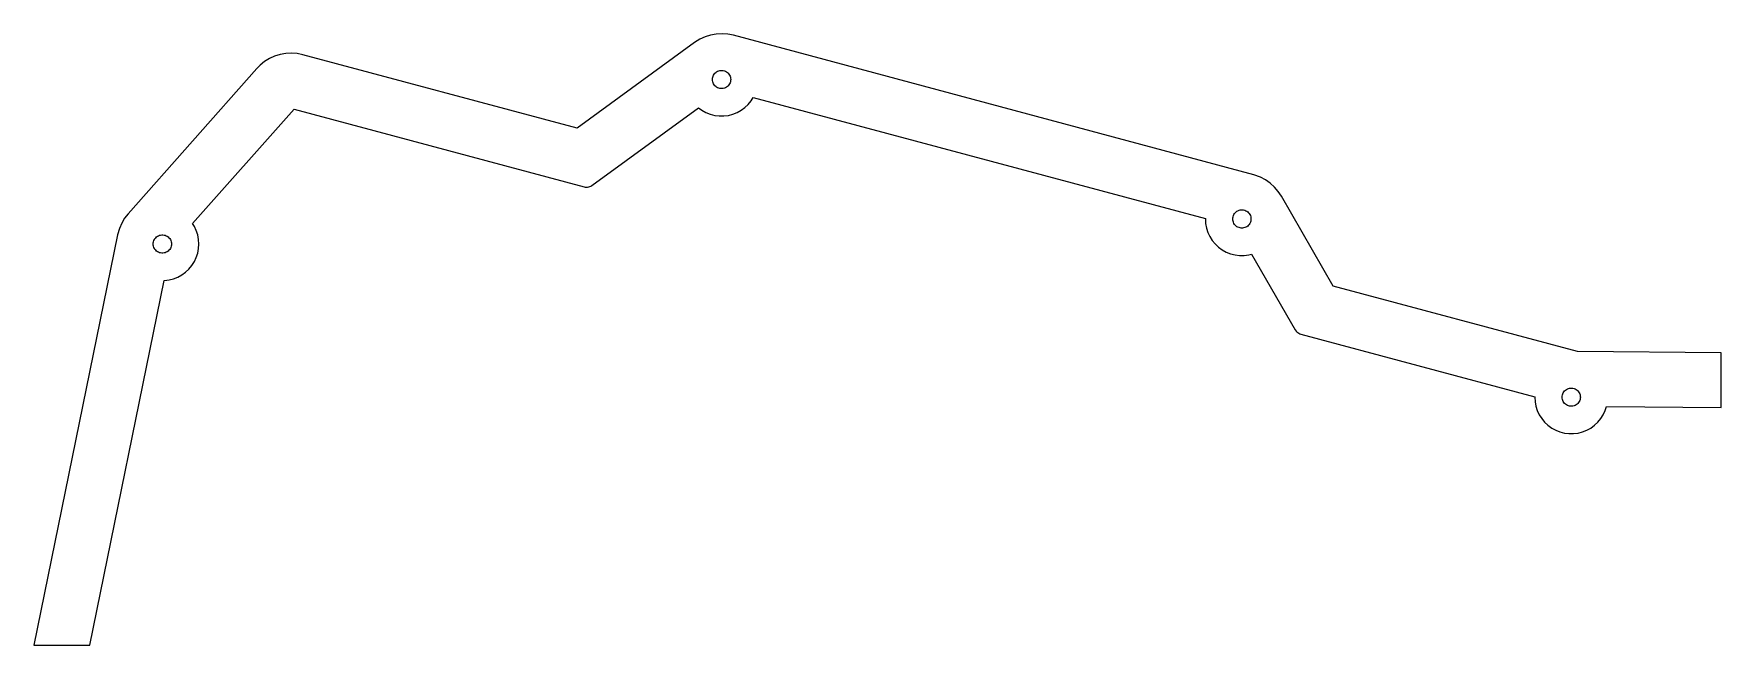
# Model space of a CAD drawing. Header units: metres. Extents: x -185 to 0, y 80 to 147.
import ezdxf

# ---------------------------------------------------------------- set-up
doc = ezdxf.new("R2010")
doc.units = ezdxf.units.M

msp = doc.modelspace()

# ---------------------------------------------------------------- linework, layer by layer
for p, q in [((-111.861, 146.332), (-112.444, 145.966)), ((-111.29, 146.594), (-111.861, 146.332)), ((-110.691, 146.782), (-111.29, 146.594)), ((-110.073, 146.893), (-110.691, 146.782)), ((-109.446, 146.926), (-110.073, 146.893)), ((-108.819, 146.88), (-109.446, 146.926)), ((-108.204, 146.756), (-108.819, 146.88)), ((-51.2139, 131.486), (-108.204, 146.756)), ((-159.016, 144.216), (-159.549, 143.885)), ((-158.445, 144.477), (-159.016, 144.216)), ((-157.846, 144.665), (-158.445, 144.477)), ((-157.228, 144.776), (-157.846, 144.665)), ((-156.601, 144.809), (-157.228, 144.776)), ((-155.974, 144.763), (-156.601, 144.809)), ((-155.359, 144.639), (-155.974, 144.763)), ((-125.308, 136.586), (-155.359, 144.639)), ((-112.444, 145.966), (-125.308, 136.586)), ((-160.394, 143.126), (-174.488, 127.232)), ((-160.037, 143.49), (-160.394, 143.126)), ((-159.549, 143.885), (-160.037, 143.49)), ((-110.428, 142.294), (-110.374, 142.408)), ((-110.374, 142.408), (-110.307, 142.514)), ((-110.307, 142.514), (-110.227, 142.611)), ((-110.227, 142.611), (-110.135, 142.697)), ((-110.135, 142.697), (-110.034, 142.77)), ((-110.034, 142.77), (-109.924, 142.831)), ((-109.924, 142.831), (-109.807, 142.877)), ((-109.807, 142.877), (-109.685, 142.908)), ((-109.685, 142.908), (-109.561, 142.924)), ((-109.561, 142.924), (-109.435, 142.924)), ((-109.435, 142.924), (-109.311, 142.908)), ((-109.311, 142.908), (-109.189, 142.877)), ((-109.189, 142.877), (-109.072, 142.831)), ((-109.072, 142.831), (-108.962, 142.77)), ((-108.962, 142.77), (-108.861, 142.697)), ((-108.861, 142.697), (-108.769, 142.611)), ((-108.769, 142.611), (-108.689, 142.514)), ((-108.689, 142.514), (-108.622, 142.408)), ((-108.622, 142.408), (-108.568, 142.294)), ((-110.498, 141.926), (-110.49, 142.051)), ((-110.49, 141.801), (-110.498, 141.926)), ((-110.49, 142.051), (-110.467, 142.175)), ((-110.467, 141.677), (-110.49, 141.801)), ((-110.467, 142.175), (-110.428, 142.294)), ((-110.428, 141.558), (-110.467, 141.677)), ((-110.374, 141.444), (-110.428, 141.558)), ((-110.307, 141.338), (-110.374, 141.444)), ((-110.227, 141.241), (-110.307, 141.338)), ((-110.135, 141.155), (-110.227, 141.241)), ((-110.034, 141.082), (-110.135, 141.155)), ((-109.924, 141.021), (-110.034, 141.082)), ((-109.807, 140.975), (-109.924, 141.021)), ((-109.685, 140.944), (-109.807, 140.975)), ((-109.561, 140.928), (-109.685, 140.944)), ((-109.435, 140.928), (-109.561, 140.928)), ((-109.311, 140.944), (-109.435, 140.928)), ((-109.189, 140.975), (-109.311, 140.944)), ((-109.072, 141.021), (-109.189, 140.975)), ((-108.962, 141.082), (-109.072, 141.021)), ((-108.861, 141.155), (-108.962, 141.082)), ((-108.769, 141.241), (-108.861, 141.155)), ((-108.689, 141.338), (-108.769, 141.241)), ((-108.622, 141.444), (-108.689, 141.338)), ((-108.568, 141.558), (-108.622, 141.444)), ((-108.568, 142.294), (-108.529, 142.175)), ((-108.529, 141.677), (-108.568, 141.558)), ((-108.529, 142.175), (-108.506, 142.051)), ((-108.506, 141.801), (-108.529, 141.677)), ((-108.506, 142.051), (-108.498, 141.926)), ((-108.498, 141.926), (-108.506, 141.801)), ((-167.434, 126.144), (-156.315, 138.683)), ((-156.315, 138.683), (-124.553, 130.172)), ((-123.705, 130.33), (-112.038, 138.837)), ((-112.038, 138.837), (-111.641, 138.549)), ((-107.355, 138.549), (-106.948, 138.844)), ((-106.948, 138.844), (-106.582, 139.188)), ((-106.582, 139.188), (-106.262, 139.575)), ((-106.262, 139.575), (-106.019, 139.958)), ((-106.019, 139.958), (-56.5057, 126.692)), ((-111.641, 138.549), (-111.201, 138.307)), ((-111.201, 138.307), (-110.734, 138.122)), ((-110.734, 138.122), (-110.247, 137.997)), ((-110.247, 137.997), (-109.749, 137.934)), ((-109.749, 137.934), (-109.247, 137.934)), ((-109.247, 137.934), (-108.748, 137.997)), ((-108.748, 137.997), (-108.262, 138.122)), ((-108.262, 138.122), (-107.795, 138.307)), ((-107.795, 138.307), (-107.355, 138.549)), ((-50.4742, 131.224), (-51.2139, 131.486)), ((-124.553, 130.172), (-124.418, 130.146)), ((-124.418, 130.146), (-124.292, 130.138)), ((-124.292, 130.138), (-124.167, 130.146)), ((-124.167, 130.146), (-124.044, 130.17)), ((-124.044, 130.17), (-123.924, 130.209)), ((-123.924, 130.209), (-123.811, 130.262)), ((-123.811, 130.262), (-123.705, 130.33)), ((-49.9177, 130.933), (-50.4742, 131.224)), ((-49.4021, 130.574), (-49.9177, 130.933)), ((-48.9355, 130.154), (-49.4021, 130.574)), ((-48.5253, 129.679), (-48.9355, 130.154)), ((-48.1778, 129.156), (-48.5253, 129.679)), ((-53.0438, 127.5), (-52.9338, 127.561)), ((-52.9338, 127.561), (-52.817, 127.607)), ((-52.817, 127.607), (-52.6954, 127.638)), ((-52.6954, 127.638), (-52.5708, 127.654)), ((-52.5708, 127.654), (-52.4452, 127.654)), ((-52.4452, 127.654), (-52.3206, 127.638)), ((-52.3206, 127.638), (-52.199, 127.607)), ((-52.199, 127.607), (-52.0822, 127.561)), ((-52.0822, 127.561), (-51.9722, 127.5)), ((-42.4963, 119.315), (-48.1778, 129.156)), ((-175.195, 126.198), (-175.447, 125.622)), ((-174.874, 126.737), (-175.195, 126.198)), ((-174.488, 127.232), (-174.874, 126.737)), ((-167.242, 125.842), (-167.434, 126.144)), ((-167.028, 125.387), (-167.242, 125.842)), ((-56.5057, 126.692), (-56.508, 126.656)), ((-56.508, 126.656), (-56.4764, 126.155)), ((-56.4764, 126.155), (-56.3823, 125.661)), ((-53.508, 126.656), (-53.5001, 126.781)), ((-53.5001, 126.531), (-53.508, 126.656)), ((-53.5001, 126.781), (-53.4766, 126.905)), ((-53.4766, 126.407), (-53.5001, 126.531)), ((-53.4766, 126.905), (-53.4378, 127.024)), ((-53.4378, 126.288), (-53.4766, 126.407)), ((-53.4378, 127.024), (-53.3843, 127.138)), ((-53.3843, 126.174), (-53.4378, 126.288)), ((-53.3843, 127.138), (-53.317, 127.244)), ((-53.317, 126.068), (-53.3843, 126.174)), ((-53.317, 127.244), (-53.237, 127.341)), ((-53.237, 125.971), (-53.317, 126.068)), ((-53.237, 127.341), (-53.1454, 127.426)), ((-53.1454, 125.885), (-53.237, 125.971)), ((-53.1454, 127.426), (-53.0438, 127.5)), ((-53.0438, 125.812), (-53.1454, 125.885)), ((-52.9338, 125.751), (-53.0438, 125.812)), ((-52.817, 125.705), (-52.9338, 125.751)), ((-52.6954, 125.674), (-52.817, 125.705)), ((-52.199, 125.705), (-52.3206, 125.674)), ((-52.0822, 125.751), (-52.199, 125.705)), ((-51.9722, 125.812), (-52.0822, 125.751)), ((-51.9722, 127.5), (-51.8706, 127.426)), ((-51.8706, 125.885), (-51.9722, 125.812)), ((-51.8706, 127.426), (-51.779, 127.341)), ((-51.779, 125.971), (-51.8706, 125.885)), ((-51.779, 127.341), (-51.699, 127.244)), ((-51.699, 126.068), (-51.779, 125.971)), ((-51.699, 127.244), (-51.6317, 127.138)), ((-51.6317, 126.174), (-51.699, 126.068)), ((-51.6317, 127.138), (-51.5782, 127.024)), ((-51.5782, 126.288), (-51.6317, 126.174)), ((-51.5782, 127.024), (-51.5394, 126.905)), ((-51.5394, 126.407), (-51.5782, 126.288)), ((-51.5394, 126.905), (-51.5159, 126.781)), ((-51.5159, 126.531), (-51.5394, 126.407)), ((-51.5159, 126.781), (-51.508, 126.656)), ((-51.508, 126.656), (-51.5159, 126.531)), ((-175.646, 124.917), (-184.831, 80)), ((-175.447, 125.622), (-175.646, 124.917)), ((-171.747, 123.915), (-171.739, 124.04)), ((-171.739, 123.79), (-171.747, 123.915)), ((-171.739, 124.04), (-171.716, 124.164)), ((-171.716, 124.164), (-171.677, 124.283)), ((-171.677, 124.283), (-171.623, 124.397)), ((-171.623, 124.397), (-171.556, 124.503)), ((-171.556, 124.503), (-171.476, 124.6)), ((-171.476, 124.6), (-171.384, 124.686)), ((-171.384, 124.686), (-171.283, 124.759)), ((-171.283, 124.759), (-171.173, 124.82)), ((-171.173, 124.82), (-171.056, 124.866)), ((-171.056, 124.866), (-170.934, 124.897)), ((-170.934, 124.897), (-170.81, 124.913)), ((-170.81, 124.913), (-170.684, 124.913)), ((-170.684, 124.913), (-170.56, 124.897)), ((-170.56, 124.897), (-170.438, 124.866)), ((-170.438, 124.866), (-170.321, 124.82)), ((-170.321, 124.82), (-170.211, 124.759)), ((-170.211, 124.759), (-170.11, 124.686)), ((-170.11, 124.686), (-170.018, 124.6)), ((-170.018, 124.6), (-169.938, 124.503)), ((-169.938, 124.503), (-169.871, 124.397)), ((-169.871, 124.397), (-169.817, 124.283)), ((-169.817, 124.283), (-169.778, 124.164)), ((-169.778, 124.164), (-169.755, 124.04)), ((-169.755, 124.04), (-169.747, 123.915)), ((-169.747, 123.915), (-169.755, 123.79)), ((-166.873, 124.91), (-167.028, 125.387)), ((-166.779, 124.416), (-166.873, 124.91)), ((-166.747, 123.915), (-166.779, 124.416)), ((-166.779, 123.414), (-166.747, 123.915)), ((-56.3823, 125.661), (-56.2271, 125.184)), ((-56.2271, 125.184), (-56.0132, 124.729)), ((-56.0132, 124.729), (-55.744, 124.305)), ((-55.744, 124.305), (-55.4239, 123.918)), ((-55.4239, 123.918), (-55.0577, 123.574)), ((-52.5708, 125.658), (-52.6954, 125.674)), ((-52.4452, 125.658), (-52.5708, 125.658)), ((-52.3206, 125.674), (-52.4452, 125.658)), ((-171.716, 123.666), (-171.739, 123.79)), ((-171.677, 123.547), (-171.716, 123.666)), ((-171.623, 123.433), (-171.677, 123.547)), ((-171.556, 123.327), (-171.623, 123.433)), ((-171.476, 123.23), (-171.556, 123.327)), ((-171.384, 123.144), (-171.476, 123.23)), ((-171.283, 123.071), (-171.384, 123.144)), ((-171.173, 123.01), (-171.283, 123.071)), ((-171.056, 122.964), (-171.173, 123.01)), ((-170.934, 122.933), (-171.056, 122.964)), ((-170.81, 122.917), (-170.934, 122.933)), ((-170.684, 122.917), (-170.81, 122.917)), ((-170.56, 122.933), (-170.684, 122.917)), ((-170.438, 122.964), (-170.56, 122.933)), ((-170.321, 123.01), (-170.438, 122.964)), ((-170.211, 123.071), (-170.321, 123.01)), ((-170.11, 123.144), (-170.211, 123.071)), ((-170.018, 123.23), (-170.11, 123.144)), ((-169.938, 123.327), (-170.018, 123.23)), ((-169.871, 123.433), (-169.938, 123.327)), ((-169.817, 123.547), (-169.871, 123.433)), ((-169.778, 123.666), (-169.817, 123.547)), ((-169.755, 123.79), (-169.778, 123.666)), ((-167.242, 121.988), (-167.028, 122.443)), ((-167.028, 122.443), (-166.873, 122.92)), ((-166.873, 122.92), (-166.779, 123.414)), ((-55.0577, 123.574), (-54.6513, 123.279)), ((-54.6513, 123.279), (-54.2111, 123.037)), ((-54.2111, 123.037), (-53.744, 122.852)), ((-53.744, 122.852), (-53.2575, 122.727)), ((-53.2575, 122.727), (-52.7592, 122.664)), ((-52.7592, 122.664), (-52.2568, 122.664)), ((-52.2568, 122.664), (-51.7585, 122.727)), ((-51.7585, 122.727), (-51.4413, 122.808)), ((-51.4413, 122.808), (-46.657, 114.521)), ((-169.511, 120.111), (-169.044, 120.296)), ((-169.044, 120.296), (-168.604, 120.538)), ((-168.604, 120.538), (-168.197, 120.833)), ((-168.197, 120.833), (-167.831, 121.177)), ((-167.831, 121.177), (-167.511, 121.564)), ((-167.511, 121.564), (-167.242, 121.988)), ((-178.706, 80), (-170.543, 119.923)), ((-170.543, 119.923), (-170.496, 119.923)), ((-170.496, 119.923), (-169.997, 119.986)), ((-169.997, 119.986), (-169.511, 120.111)), ((-15.7488, 112.148), (-42.4963, 119.315)), ((-46.657, 114.521), (-46.5681, 114.392)), ((-46.5681, 114.392), (-46.4831, 114.299)), ((-46.4831, 114.299), (-46.3872, 114.218)), ((-46.3872, 114.218), (-46.2819, 114.15)), ((-46.2819, 114.15), (-46.1688, 114.095)), ((-46.1688, 114.095), (-46.0498, 114.055)), ((-46.0498, 114.055), (-20.4247, 107.189)), ((0, 112.02), (-15.7488, 112.148)), ((0, 106.02), (0, 112.02)), ((-17.427, 107.153), (-17.4191, 107.278)), ((-17.4191, 107.278), (-17.3956, 107.402)), ((-17.3956, 107.402), (-17.3568, 107.521)), ((-17.3568, 107.521), (-17.3033, 107.635)), ((-17.3033, 107.635), (-17.236, 107.741)), ((-17.236, 107.741), (-17.1559, 107.838)), ((-17.1559, 107.838), (-17.0644, 107.924)), ((-17.0644, 107.924), (-16.9628, 107.997)), ((-16.9628, 107.997), (-16.8528, 108.058)), ((-16.8528, 108.058), (-16.736, 108.104)), ((-16.736, 108.104), (-16.6144, 108.135)), ((-16.6144, 108.135), (-16.4898, 108.151)), ((-16.4898, 108.151), (-16.3642, 108.151)), ((-16.3642, 108.151), (-16.2396, 108.135)), ((-16.2396, 108.135), (-16.118, 108.104)), ((-16.118, 108.104), (-16.0012, 108.058)), ((-16.0012, 108.058), (-15.8912, 107.997)), ((-15.8912, 107.997), (-15.7896, 107.924)), ((-15.7896, 107.924), (-15.698, 107.838)), ((-15.698, 107.838), (-15.618, 107.741)), ((-15.618, 107.741), (-15.5507, 107.635)), ((-15.5507, 107.635), (-15.4972, 107.521)), ((-15.4972, 107.521), (-15.4584, 107.402)), ((-15.4584, 107.402), (-15.4349, 107.278)), ((-15.4349, 107.278), (-15.427, 107.153)), ((-20.4247, 107.189), (-20.427, 107.153)), ((-20.427, 107.153), (-20.3954, 106.652)), ((-20.3954, 106.652), (-20.3013, 106.158)), ((-20.3013, 106.158), (-20.1461, 105.681)), ((-20.1461, 105.681), (-19.9322, 105.226)), ((-17.4191, 107.028), (-17.427, 107.153)), ((-17.3956, 106.904), (-17.4191, 107.028)), ((-17.3568, 106.785), (-17.3956, 106.904)), ((-17.3033, 106.671), (-17.3568, 106.785)), ((-17.236, 106.565), (-17.3033, 106.671)), ((-17.1559, 106.468), (-17.236, 106.565)), ((-17.0644, 106.382), (-17.1559, 106.468)), ((-16.9628, 106.309), (-17.0644, 106.382)), ((-16.8528, 106.248), (-16.9628, 106.309)), ((-16.736, 106.202), (-16.8528, 106.248)), ((-16.6144, 106.171), (-16.736, 106.202)), ((-16.4898, 106.155), (-16.6144, 106.171)), ((-16.3642, 106.155), (-16.4898, 106.155)), ((-16.2396, 106.171), (-16.3642, 106.155)), ((-16.118, 106.202), (-16.2396, 106.171)), ((-16.0012, 106.248), (-16.118, 106.202)), ((-15.8912, 106.309), (-16.0012, 106.248)), ((-15.7896, 106.382), (-15.8912, 106.309)), ((-15.698, 106.468), (-15.7896, 106.382)), ((-15.618, 106.565), (-15.698, 106.468)), ((-15.5507, 106.671), (-15.618, 106.565)), ((-15.4972, 106.785), (-15.5507, 106.671)), ((-15.4584, 106.904), (-15.4972, 106.785)), ((-15.4349, 107.028), (-15.4584, 106.904)), ((-15.427, 107.153), (-15.4349, 107.028)), ((-12.9218, 105.226), (-12.7079, 105.681)), ((-12.7079, 105.681), (-12.5646, 106.122)), ((-12.5646, 106.122), (0, 106.02)), ((-19.9322, 105.226), (-19.663, 104.802)), ((-19.663, 104.802), (-19.3428, 104.415)), ((-19.3428, 104.415), (-18.9767, 104.071)), ((-18.9767, 104.071), (-18.5703, 103.776)), ((-18.5703, 103.776), (-18.1301, 103.534)), ((-18.1301, 103.534), (-17.663, 103.349)), ((-15.1909, 103.349), (-14.7239, 103.534)), ((-14.7239, 103.534), (-14.2837, 103.776)), ((-14.2837, 103.776), (-13.8773, 104.071)), ((-13.8773, 104.071), (-13.5111, 104.415)), ((-13.5111, 104.415), (-13.1909, 104.802)), ((-13.1909, 104.802), (-12.9218, 105.226)), ((-17.663, 103.349), (-17.1765, 103.224)), ((-17.1765, 103.224), (-16.6781, 103.161)), ((-16.6781, 103.161), (-16.1758, 103.161)), ((-16.1758, 103.161), (-15.6775, 103.224)), ((-15.6775, 103.224), (-15.1909, 103.349)), ((-184.831, 80), (-178.706, 80))]:
    msp.add_line(p, q)

doc.saveas('drawing.dxf')
